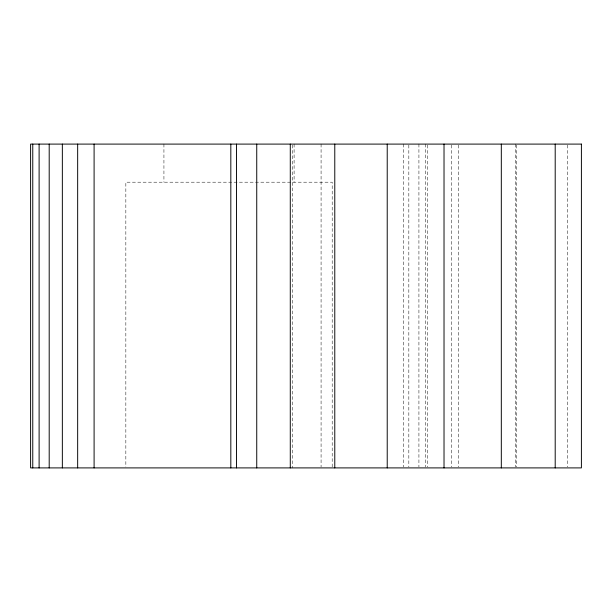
<?xml version="1.0" encoding="UTF-8"?>
<svg xmlns="http://www.w3.org/2000/svg" width="612" height="612" viewBox="0 0 612 612"><rect width="100%" height="100%" fill="white"/><g stroke="black" fill="none" stroke-linecap="round" stroke-linejoin="round"><path stroke-width="0.46" stroke-dasharray="3.06 2.29" d="M567.699 145.052L567.699 466.948M516.321 145.052L516.321 466.948M515.258 144.095L515.258 466.948M458.457 145.052L458.457 466.948M451.243 145.052L451.243 466.948M427.428 145.052L427.428 466.948M425.263 144.095L425.263 466.948M418.922 144.095L418.922 466.948M408.831 145.052L408.831 466.948M403.622 144.095L403.622 466.948M332.194 466.948L332.194 182.192L125.843 182.192L125.843 466.948M321.078 144.095L321.078 466.948M294.097 144.095L294.097 182.192M292.505 145.052L292.505 467.905M163.932 144.095L163.932 182.192"/><path stroke-width="0.92" d="M555.199 144.095L555.199 467.905M501.312 144.095L501.312 467.905M444.021 144.095L444.021 467.905M387.22 144.095L387.22 467.905M334.779 144.095L334.779 467.905M290.279 144.095L290.279 467.905M256.742 144.095L256.742 467.905M236.469 144.095L236.469 467.905M230.823 144.095L230.823 467.905M94.095 144.095L94.095 467.905M77.663 144.095L77.663 467.905M62.348 144.095L62.348 467.905M49.197 144.095L49.197 467.905M39.107 144.095L39.107 467.905M32.765 144.095L32.765 467.905M581.4 144.095L30.6 144.095L30.6 467.905L581.4 467.905L581.4 144.095"/></g></svg>
